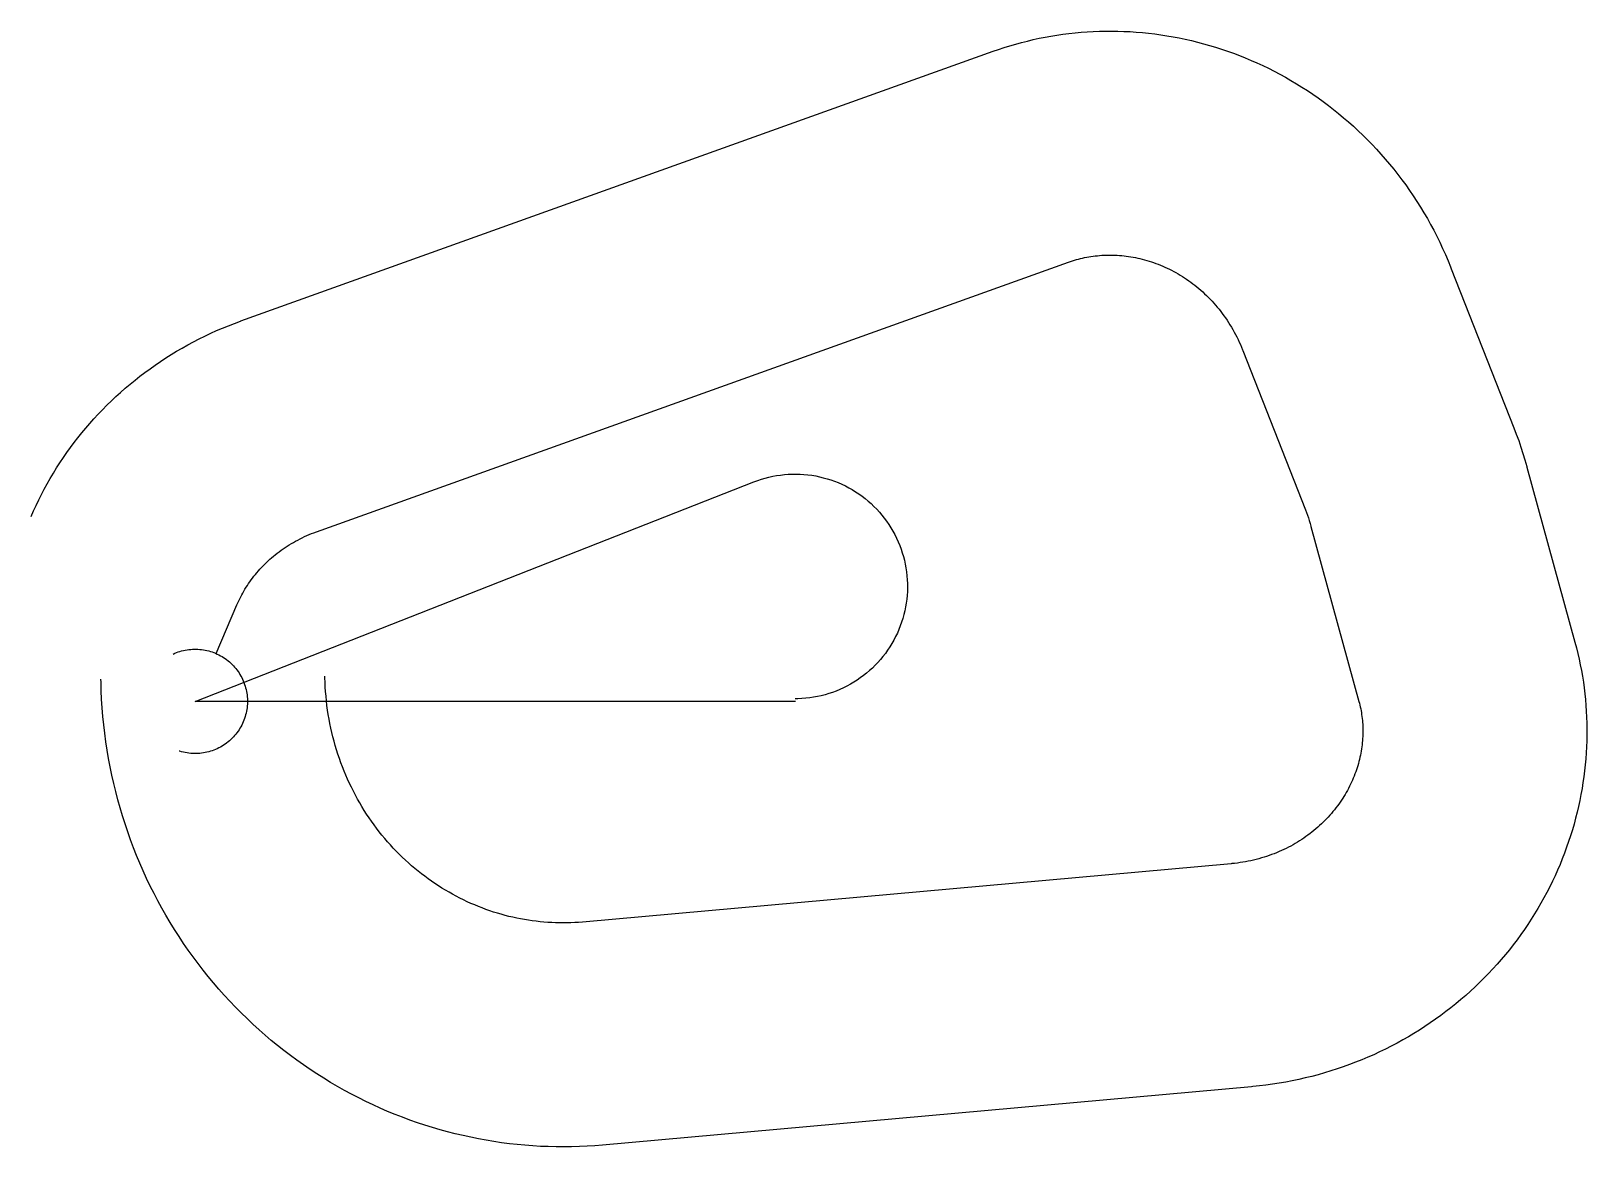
# Model space of a CAD drawing. Header units: metres. Extents: x -3369 to 28577, y -9151 to 13766.
import ezdxf

# ---------------------------------------------------------------- set-up
doc = ezdxf.new("R2010")
doc.units = ezdxf.units.M

msp = doc.modelspace()

# ---------------------------------------------------------------- linework, layer by layer
at = {"layer": 'Boundry', "color": 1}
for p, q in [((938, 7813), (16382, 13351)), ((2491, 3483), (17935, 9021)), ((25793, 8887), (27078, 5616)), ((21512, 7205), (22797, 3934)), ((27347, 4808), (28332, 1216)), ((22911, 3592), (23896, 0)), ((429, 983), (858, 1985)), ((21275, -3334), (7951, -4533)), ((21687, -7916), (8363, -9115))]:
    msp.add_line(p, q, dxfattribs=at)
at = {"layer": 'NorminalTrack', "color": 1}
msp.add_lwpolyline([(12328, 0), (0, 0), (11474, 4509), (11474, 4509), (11550, 4537), (11626, 4562), (11703, 4585), (11781, 4605), (11860, 4622), (11939, 4637), (12019, 4649), (12099, 4658), (12179, 4664), (12260, 4668), (12340, 4668), (12421, 4666), (12501, 4661), (12581, 4653), (12661, 4643), (12741, 4629), (12820, 4613), (12898, 4594), (12976, 4573), (13052, 4548), (13128, 4522), (13203, 4492), (13277, 4460), (13350, 4425), (13421, 4388), (13491, 4348), (13560, 4306), (13627, 4261), (13693, 4215), (13757, 4165), (13819, 4114), (13879, 4061), (13937, 4005), (13994, 3948), (14048, 3888), (14100, 3827), (14150, 3764), (14198, 3699), (14244, 3633), (14287, 3565), (14328, 3495), (14366, 3424), (14402, 3352), (14436, 3279), (14466, 3204), (14494, 3129), (14520, 3053), (14543, 2975), (14563, 2897), (14580, 2819), (14595, 2739), (14607, 2660), (14616, 2580), (14622, 2499), (14625, 2419), (14626, 2338), (14624, 2258), (14619, 2177), (14611, 2097), (14601, 2017), (14587, 1938), (14571, 1859), (14552, 1781), (14531, 1703), (14506, 1626), (14479, 1550), (14450, 1475), (14418, 1402), (14383, 1329), (14346, 1257), (14306, 1187), (14264, 1119), (14219, 1052), (14172, 986), (14123, 922), (14072, 860), (14019, 800), (13963, 741), (13906, 685), (13846, 631), (13785, 578), (13722, 528), (13657, 480), (13590, 435), (13522, 392), (13453, 351), (13382, 312), (13310, 276), (13237, 243), (13162, 212), (13087, 184), (13010, 159), (12933, 136), (12855, 116), (12776, 98), (12697, 84), (12618, 72), (12537, 63), (12457, 57), (12377, 53), (12318, 53)], dxfattribs=at)
at = {"layer": 'WindSpiral', "color": 5}
for points in [[(16382, 13351), (16498, 13391), (16614, 13430), (16731, 13466), (16849, 13500), (16968, 13533), (17088, 13563), (17208, 13591), (17329, 13618), (17450, 13642), (17572, 13664), (17695, 13684), (17818, 13701), (17942, 13717), (18066, 13731), (18190, 13742), (18315, 13751), (18440, 13758), (18566, 13763), (18692, 13766), (18817, 13766), (18944, 13765), (19070, 13761), (19196, 13755), (19323, 13746), (19449, 13736), (19575, 13723), (19702, 13708), (19828, 13691), (19954, 13671), (20080, 13650), (20206, 13626), (20331, 13600), (20456, 13571), (20581, 13541), (20706, 13508), (20830, 13473), (20953, 13435), (21076, 13396), (21199, 13354), (21321, 13310), (21442, 13264), (21563, 13216), (21683, 13166), (21802, 13113), (21921, 13059), (22039, 13002), (22156, 12943), (22272, 12882), (22387, 12818), (22501, 12753), (22614, 12686), (22726, 12616), (22837, 12545), (22947, 12471), (23056, 12396), (23164, 12318), (23270, 12239), (23375, 12157), (23479, 12074), (23581, 11988), (23683, 11901), (23782, 11812), (23881, 11721), (23977, 11628), (24073, 11534), (24167, 11438), (24259, 11339), (24349, 11240), (24438, 11138), (24526, 11035), (24611, 10930), (24695, 10823), (24777, 10715), (24858, 10606), (24936, 10494), (25013, 10382), (25088, 10267), (25161, 10152), (25232, 10035), (25301, 9916), (25368, 9796), (25433, 9675), (25496, 9553), (25557, 9429), (25615, 9304), (25672, 9178), (25727, 9051), (25779, 8923), (25793, 8887)], [(17935, 9021), (17974, 9035), (18015, 9048), (18055, 9061), (18096, 9073), (18137, 9084), (18179, 9094), (18221, 9104), (18264, 9114), (18306, 9122), (18350, 9130), (18393, 9137), (18437, 9143), (18481, 9149), (18525, 9154), (18569, 9158), (18614, 9161), (18659, 9164), (18704, 9165), (18750, 9166), (18796, 9166), (18841, 9166), (18887, 9164), (18934, 9162), (18980, 9159), (19026, 9155), (19073, 9151), (19119, 9145), (19166, 9139), (19213, 9131), (19260, 9123), (19306, 9114), (19353, 9105), (19400, 9094), (19447, 9083), (19494, 9070), (19541, 9057), (19587, 9043), (19634, 9028), (19681, 9012), (19727, 8995), (19773, 8978), (19820, 8959), (19866, 8940), (19911, 8920), (19957, 8899), (20003, 8877), (20048, 8854), (20093, 8830), (20138, 8806), (20182, 8780), (20226, 8754), (20270, 8727), (20314, 8699), (20357, 8670), (20400, 8640), (20442, 8610), (20484, 8578), (20526, 8546), (20567, 8513), (20608, 8479), (20648, 8444), (20688, 8408), (20727, 8372), (20766, 8335), (20805, 8297), (20842, 8258), (20880, 8218), (20916, 8178), (20952, 8137), (20988, 8095), (21023, 8052), (21057, 8009), (21091, 7964), (21123, 7919), (21156, 7874), (21187, 7827), (21218, 7780), (21248, 7733), (21277, 7684), (21306, 7635), (21334, 7585), (21361, 7535), (21387, 7484), (21413, 7433), (21437, 7380), (21461, 7327), (21484, 7274), (21506, 7220), (21512, 7205)], [(-3369, 3798), (-3319, 3912), (-3267, 4025), (-3213, 4138), (-3157, 4249), (-3099, 4360), (-3038, 4470), (-2976, 4579), (-2912, 4687), (-2846, 4794), (-2778, 4901), (-2707, 5006), (-2635, 5110), (-2562, 5212), (-2486, 5314), (-2408, 5415), (-2328, 5514), (-2247, 5612), (-2164, 5709), (-2079, 5804), (-1992, 5898), (-1903, 5991), (-1813, 6082), (-1721, 6172), (-1627, 6260), (-1532, 6347), (-1435, 6432), (-1336, 6515), (-1236, 6597), (-1134, 6678), (-1031, 6756), (-926, 6833), (-820, 6908), (-712, 6982), (-603, 7053), (-493, 7123), (-381, 7191), (-267, 7257), (-153, 7322), (-37, 7384), (80, 7444), (198, 7503), (318, 7559), (438, 7614), (560, 7666), (683, 7716), (806, 7764), (931, 7811), (938, 7813)], [(27078, 5616), (27128, 5487), (27176, 5356), (27221, 5224), (27264, 5092), (27304, 4958), (27343, 4824), (27347, 4808)], [(22797, 3934), (22818, 3879), (22838, 3824), (22857, 3769), (22875, 3712), (22893, 3656), (22909, 3598), (22911, 3592)], [(858, 1985), (876, 2025), (894, 2066), (914, 2106), (934, 2146), (955, 2185), (976, 2225), (999, 2264), (1022, 2303), (1046, 2342), (1071, 2381), (1096, 2419), (1123, 2457), (1150, 2495), (1178, 2532), (1206, 2569), (1236, 2606), (1266, 2642), (1297, 2678), (1328, 2713), (1361, 2748), (1394, 2783), (1427, 2817), (1462, 2851), (1497, 2884), (1533, 2917), (1570, 2949), (1607, 2980), (1645, 3012), (1684, 3042), (1723, 3072), (1764, 3102), (1804, 3130), (1846, 3159), (1888, 3186), (1930, 3213), (1974, 3239), (2018, 3265), (2062, 3290), (2107, 3314), (2153, 3338), (2199, 3361), (2246, 3383), (2293, 3404), (2341, 3425), (2390, 3445), (2439, 3464), (2488, 3482), (2491, 3483)], [(-453, 972), (-419, 987), (-384, 1001), (-349, 1014), (-314, 1026), (-278, 1036), (-241, 1045), (-205, 1053), (-168, 1059), (-131, 1065), (-93, 1068), (-56, 1071), (-19, 1072), (19, 1072), (56, 1071), (93, 1068), (131, 1065), (168, 1059), (205, 1053), (241, 1045), (278, 1036), (314, 1026), (349, 1014), (384, 1001), (419, 987), (453, 972), (487, 956), (520, 938), (552, 919), (584, 900), (615, 879), (645, 857), (675, 834), (704, 809), (731, 784), (758, 758), (784, 731), (809, 704), (834, 675), (857, 645), (879, 615), (900, 584), (919, 552), (938, 520), (956, 487), (972, 453), (987, 419), (1001, 384), (1014, 349), (1026, 314), (1036, 278), (1045, 241), (1053, 205), (1059, 168), (1065, 131), (1068, 93), (1071, 56), (1072, 19), (1072, -19), (1071, -56), (1068, -93), (1065, -131), (1059, -168), (1053, -205), (1045, -241), (1036, -278), (1026, -314), (1014, -349), (1001, -384), (987, -419), (972, -453), (956, -487), (938, -520), (919, -552), (900, -584), (879, -615), (857, -645), (834, -675), (809, -704), (784, -731), (758, -758), (731, -784), (704, -809), (675, -834), (645, -857), (615, -879), (584, -900), (552, -919), (520, -938), (487, -956), (453, -972), (419, -987), (384, -1001), (349, -1014), (314, -1026), (278, -1036), (241, -1045), (205, -1053), (168, -1059), (131, -1065), (93, -1068), (56, -1071), (19, -1072), (-19, -1072), (-56, -1071), (-93, -1068), (-131, -1065), (-168, -1059), (-205, -1053), (-241, -1045), (-278, -1036), (-314, -1026), (-331, -1020)], [(28332, 1216), (28362, 1101), (28391, 985), (28418, 869), (28442, 751), (28465, 634), (28485, 515), (28504, 396), (28520, 277), (28535, 157), (28547, 37), (28557, -84), (28565, -205), (28571, -326), (28575, -448), (28577, -570), (28576, -692), (28574, -814), (28569, -936), (28563, -1059), (28554, -1181), (28543, -1303), (28529, -1426), (28514, -1548), (28496, -1670), (28477, -1793), (28455, -1914), (28431, -2036), (28405, -2158), (28376, -2279), (28346, -2400), (28313, -2520), (28278, -2640), (28241, -2760), (28202, -2879), (28161, -2997), (28118, -3115), (28072, -3233), (28025, -3350), (27975, -3466), (27923, -3581), (27869, -3696), (27813, -3810), (27755, -3923), (27695, -4035), (27633, -4146), (27569, -4256), (27503, -4366), (27435, -4474), (27365, -4581), (27293, -4687), (27219, -4792), (27143, -4896), (27065, -4999), (26985, -5101), (26903, -5201), (26820, -5300), (26735, -5397), (26647, -5494), (26559, -5588), (26468, -5682), (26375, -5774), (26281, -5864), (26185, -5953), (26088, -6040), (25989, -6126), (25888, -6210), (25785, -6293), (25681, -6373), (25576, -6452), (25469, -6530), (25360, -6605), (25250, -6679), (25139, -6751), (25026, -6821), (24912, -6889), (24796, -6955), (24679, -7020), (24561, -7082), (24442, -7142), (24321, -7201), (24200, -7257), (24077, -7311), (23953, -7363), (23828, -7414), (23702, -7461), (23575, -7507), (23447, -7551), (23318, -7592), (23188, -7632), (23058, -7669), (22926, -7704), (22794, -7736), (22661, -7766), (22528, -7794), (22393, -7820), (22258, -7843), (22123, -7864), (21987, -7883), (21851, -7900), (21714, -7914), (21687, -7916)], [(8363, -9115), (8205, -9127), (8047, -9137), (7888, -9145), (7729, -9149), (7570, -9151), (7410, -9150), (7250, -9146), (7091, -9140), (6931, -9130), (6771, -9118), (6611, -9103), (6452, -9085), (6292, -9065), (6133, -9041), (5974, -9015), (5815, -8986), (5657, -8954), (5499, -8920), (5341, -8882), (5184, -8842), (5028, -8799), (4872, -8753), (4717, -8705), (4562, -8654), (4408, -8600), (4255, -8543), (4103, -8483), (3952, -8421), (3801, -8356), (3652, -8288), (3504, -8218), (3357, -8145), (3210, -8070), (3065, -7991), (2922, -7910), (2779, -7827), (2638, -7741), (2498, -7652), (2360, -7561), (2223, -7468), (2088, -7372), (1954, -7273), (1822, -7172), (1691, -7069), (1562, -6963), (1435, -6855), (1310, -6745), (1186, -6632), (1064, -6517), (944, -6400), (826, -6280), (710, -6159), (596, -6035), (484, -5909), (375, -5781), (267, -5651), (161, -5519), (58, -5385), (-43, -5249), (-142, -5111), (-238, -4972), (-332, -4830), (-424, -4687), (-513, -4542), (-600, -4395), (-685, -4247), (-767, -4097), (-846, -3946), (-923, -3793), (-997, -3638), (-1068, -3482), (-1137, -3325), (-1203, -3166), (-1267, -3006), (-1328, -2845), (-1386, -2682), (-1441, -2519), (-1493, -2354), (-1543, -2188), (-1589, -2021), (-1633, -1854), (-1674, -1685), (-1712, -1515), (-1747, -1345), (-1780, -1174), (-1809, -1002), (-1835, -829), (-1858, -656), (-1878, -482), (-1896, -308), (-1910, -133), (-1921, 42), (-1929, 217), (-1934, 393), (-1935, 456)], [(7951, -4533), (7873, -4539), (7795, -4544), (7716, -4548), (7637, -4550), (7558, -4551), (7479, -4551), (7400, -4549), (7320, -4545), (7241, -4541), (7161, -4535), (7081, -4527), (7001, -4518), (6921, -4508), (6841, -4496), (6762, -4483), (6682, -4469), (6602, -4453), (6523, -4435), (6443, -4416), (6364, -4396), (6285, -4374), (6206, -4351), (6127, -4327), (6049, -4301), (5971, -4273), (5893, -4244), (5816, -4214), (5739, -4182), (5662, -4149), (5586, -4115), (5510, -4079), (5435, -4041), (5360, -4003), (5286, -3963), (5212, -3921), (5139, -3878), (5066, -3834), (4994, -3788), (4923, -3742), (4852, -3693), (4783, -3644), (4713, -3593), (4645, -3540), (4577, -3487), (4510, -3432), (4444, -3376), (4379, -3319), (4315, -3260), (4251, -3200), (4189, -3139), (4127, -3077), (4067, -3013), (4007, -2948), (3949, -2883), (3891, -2816), (3835, -2747), (3779, -2678), (3725, -2608), (3672, -2536), (3620, -2464), (3569, -2390), (3519, -2316), (3471, -2240), (3424, -2163), (3378, -2086), (3333, -2007), (3290, -1928), (3248, -1847), (3207, -1766), (3167, -1684), (3129, -1601), (3093, -1517), (3057, -1432), (3024, -1347), (2991, -1261), (2960, -1174), (2931, -1087), (2902, -998), (2876, -909), (2851, -820), (2827, -730), (2805, -639), (2785, -548), (2766, -456), (2749, -364), (2733, -271), (2719, -178), (2706, -84), (2695, 10), (2686, 104), (2678, 199), (2672, 294), (2668, 389), (2665, 485), (2664, 519)], [(23896, 0), (23906, -38), (23915, -76), (23924, -114), (23932, -153), (23939, -192), (23946, -231), (23952, -270), (23958, -310), (23963, -350), (23967, -391), (23970, -432), (23973, -472), (23975, -514), (23976, -555), (23977, -596), (23977, -638), (23976, -680), (23974, -722), (23972, -764), (23969, -807), (23965, -849), (23960, -892), (23955, -934), (23949, -977), (23942, -1020), (23934, -1063), (23926, -1106), (23917, -1149), (23906, -1192), (23896, -1235), (23884, -1278), (23872, -1321), (23858, -1364), (23844, -1406), (23829, -1449), (23814, -1492), (23797, -1534), (23780, -1577), (23762, -1619), (23743, -1661), (23723, -1703), (23703, -1745), (23681, -1787), (23659, -1828), (23636, -1869), (23612, -1910), (23588, -1951), (23562, -1991), (23536, -2031), (23509, -2071), (23482, -2110), (23453, -2149), (23424, -2188), (23393, -2227), (23363, -2265), (23331, -2302), (23298, -2339), (23265, -2376), (23231, -2412), (23196, -2448), (23161, -2483), (23124, -2518), (23087, -2552), (23050, -2586), (23011, -2619), (22972, -2652), (22932, -2684), (22892, -2716), (22850, -2747), (22808, -2777), (22766, -2807), (22722, -2836), (22678, -2864), (22634, -2892), (22589, -2919), (22543, -2945), (22496, -2971), (22449, -2996), (22401, -3020), (22353, -3043), (22304, -3066), (22255, -3087), (22205, -3109), (22155, -3129), (22104, -3148), (22052, -3167), (22000, -3184), (21948, -3201), (21895, -3217), (21841, -3232), (21787, -3247), (21733, -3260), (21679, -3273), (21624, -3284), (21568, -3295), (21512, -3304), (21456, -3313), (21400, -3321), (21343, -3328), (21286, -3333), (21275, -3334)]]:
    msp.add_lwpolyline(points, dxfattribs=at)

doc.saveas('drawing.dxf')
